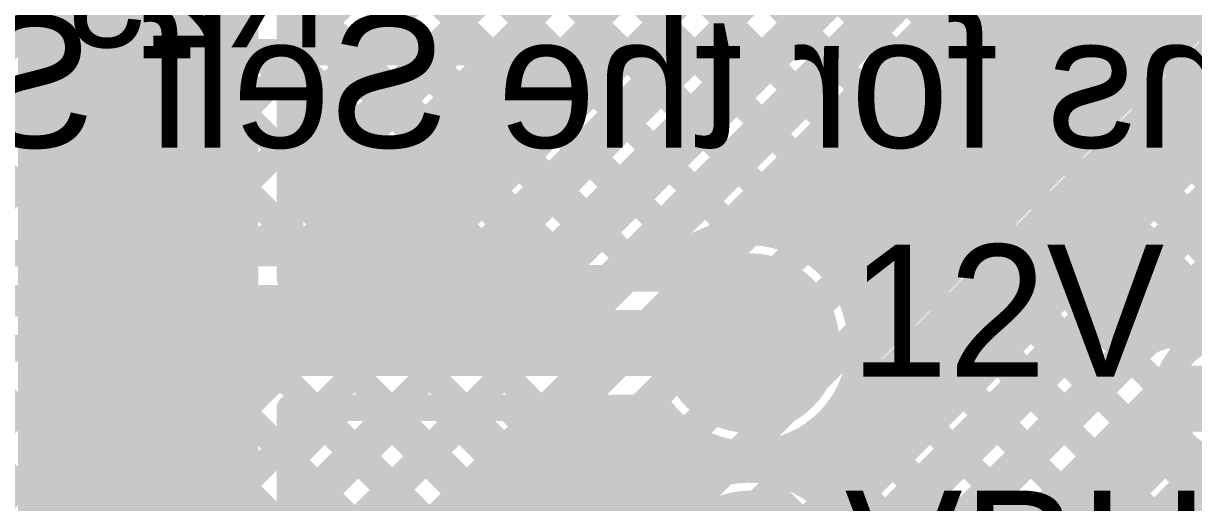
# Model space of a CAD drawing. Header units: millimetres. Extents: x 0.79 to 4.38, y 0.99 to 3.94.
# Drawn here: x 1.5151 to 1.9581, y 1.6766 to 1.858 of the extents above; entities that cross this region are included whole.
import ezdxf

# ---------------------------------------------------------------- set-up
doc = ezdxf.new("R2010")
doc.units = ezdxf.units.MM
doc.header["$MEASUREMENT"] = 0
for name, color, linetype in [('BottomLayer', 5, 'Continuous'), ('BottomOverlay', 54, 'Continuous'), ('TopLayer', 1, 'Continuous'), ('TopOverlay', 2, 'Continuous'), ('TopPaste', 8, 'Continuous'), ('TopSolder', 216, 'Continuous')]:
    doc.layers.add(name, color=color, linetype=linetype)

# ---------------------------------------------------------------- blocks, each defined once
blk = doc.blocks.new('S______41')
at = {"layer": 'TopLayer', "const_width": 0.03}
blk.add_lwpolyline([(-0.015, 0, 1), (0.015, 0, 1)], format="xyb", close=True, dxfattribs=at)
at = {"layer": 'TopPaste', "const_width": 0.03}
blk.add_lwpolyline([(-0.015, 0, 1), (0.015, 0, 1)], format="xyb", close=True, dxfattribs=at)
at = {"layer": 'TopSolder', "const_width": 0.034}
blk.add_lwpolyline([(-0.017, 0, 1), (0.017, 0, 1)], format="xyb", close=True, dxfattribs=at)
blk = doc.blocks.new('T________B_____12_P___95')
at = {"layer": 'TopOverlay', "const_width": 0.01}
blk.add_lwpolyline([(-0.105, -0.162), (2.325, -0.162)], dxfattribs=at)
blk = doc.blocks.new('S______212')
at = {"layer": 'TopLayer', "const_width": 0.03}
blk.add_lwpolyline([(-0.015, 0, 1), (0.015, 0, 1)], format="xyb", close=True, dxfattribs=at)
at = {"layer": 'TopPaste', "const_width": 0.03}
blk.add_lwpolyline([(-0.015, 0, 1), (0.015, 0, 1)], format="xyb", close=True, dxfattribs=at)
at = {"layer": 'TopSolder', "const_width": 0.034}
blk.add_lwpolyline([(-0.017, 0, 1), (0.017, 0, 1)], format="xyb", close=True, dxfattribs=at)

msp = doc.modelspace()

# ---------------------------------------------------------------- linework, layer by layer
at = {"layer": 'BottomLayer'}
for points, const_width in [([(1.72654, 1.771), (2.17554, 2.22)], 0.01), ([(1.80486, 1.8524), (2.17246, 2.22)], 0.01), ([(1.734, 1.753), (2.193, 2.212)], 0.012), ([(1.57172, 1.56017), (2.20554, 2.194)], 0.01), ([(1.74675, 1.7403), (2.20046, 2.194)], 0.01), ([(1.57917, 1.54217), (2.2206, 2.1836)], 0.012), ([(1.59192, 1.52947), (2.22805, 2.1656)], 0.01), ([(1.6833, 1.61775), (2.23114, 2.1656)], 0.01), ([(1.696, 1.605), (2.245, 2.154)], 0.012), ([(1.714, 1.51601), (2.33399, 2.136)], 0.01), ([(1.714, 1.54429), (2.30571, 2.136)], 0.01), ([(1.714, 1.59754), (2.25246, 2.136)], 0.01), ([(1.714, 1.57258), (2.27742, 2.136)], 0.01), ([(1.32401, 2.04182), (1.59483, 1.771)], 0.01), ([(1.47916, 1.91495), (1.62311, 1.771)], 0.01), ([(1.48343, 1.91425), (1.54528, 1.8524)], 0.01), ([(1.43574, 1.77515), (1.52913, 1.86854)], 0.01), ([(1.477, 1.86055), (1.56655, 1.771)], 0.01), ([(1.86999, 1.86353), (1.87253, 1.86099)], 0.01), ([(1.45987, 1.771), (1.54328, 1.8544)], 0.01), ([(1.48816, 1.771), (1.56426, 1.8471)], 0.01), ([(1.51644, 1.771), (1.59255, 1.8471)], 0.01), ([(1.54473, 1.771), (1.62083, 1.8471)], 0.01), ([(1.55803, 1.8471), (1.7921, 1.8471)], 0.01), ([(1.57301, 1.771), (1.64911, 1.8471)], 0.01), ([(1.57529, 1.8471), (1.6514, 1.771)], 0.01), ([(1.60129, 1.771), (1.6774, 1.8471)], 0.01), ([(1.60358, 1.8471), (1.67968, 1.771)], 0.01), ([(1.62958, 1.771), (1.70568, 1.8471)], 0.01), ([(1.63186, 1.8471), (1.70797, 1.771)], 0.01), ([(1.65786, 1.771), (1.73397, 1.8471)], 0.01), ([(1.66015, 1.8471), (1.7314, 1.77585)], 0.01), ([(1.68615, 1.771), (1.76225, 1.8471)], 0.01), ([(1.68843, 1.8471), (1.74554, 1.79)], 0.01), ([(1.71443, 1.771), (1.79054, 1.8471)], 0.01), ([(1.71672, 1.8471), (1.75968, 1.80414)], 0.01), ([(1.745, 1.8471), (1.77382, 1.81828)], 0.01), ([(1.77328, 1.8471), (1.78797, 1.83242)], 0.01), ([(1.79983, 1.84885), (1.80211, 1.84656)], 0.01), ([(1.85585, 1.84939), (1.85839, 1.84685)], 0.01), ([(1.47184, 1.83742), (1.53826, 1.771)], 0.01), ([(1.84171, 1.83525), (1.84425, 1.83271)], 0.01), ([(1.95328, 1.83682), (2.03282, 1.75727)], 0.01), ([(1.82756, 1.82111), (1.83011, 1.81856)], 0.01), ([(1.93913, 1.82268), (2.01868, 1.74313)], 0.01), ([(1.81342, 1.80697), (1.81597, 1.80442)], 0.01), ([(1.92499, 1.80853), (2.00453, 1.72899)], 0.01), ([(1.91085, 1.79439), (1.96474, 1.7405)], 0.01), ([(1.79928, 1.79282), (1.80182, 1.79028)], 0.01), ([(1.78514, 1.77868), (1.78768, 1.77614)], 0.01), ([(1.89671, 1.78025), (1.94012, 1.73684)], 0.01), ([(1.44259, 1.771), (1.72654, 1.771)], 0.01), ([(1.771, 1.76454), (1.77354, 1.762)], 0.01), ([(1.88256, 1.76611), (1.92551, 1.72316)], 0.01), ([(1.427, 1.753), (1.734, 1.753)], 0.012), ([(1.75685, 1.7504), (1.7594, 1.74785)], 0.01), ([(1.86842, 1.75197), (1.91137, 1.70902)], 0.01), ([(1.953, 1.7405), (1.972, 1.7405)], 0.01), ([(1.74206, 1.73691), (1.74526, 1.73371)], 0.01), ([(1.85428, 1.73782), (1.89723, 1.69488)], 0.01), ([(1.44259, 1.735), (1.734, 1.735)], 0.01), ([(1.46112, 1.735), (1.60383, 1.59229)], 0.01), ([(1.46608, 1.6075), (1.59358, 1.735)], 0.01), ([(1.47456, 1.64427), (1.56529, 1.735)], 0.01), ([(1.47528, 1.67327), (1.53701, 1.735)], 0.01), ([(1.48941, 1.735), (1.61798, 1.60643)], 0.01), ([(1.49436, 1.6075), (1.62186, 1.735)], 0.01), ([(1.51769, 1.735), (1.63212, 1.62057)], 0.01), ([(1.52265, 1.6075), (1.65015, 1.735)], 0.01), ([(1.54598, 1.735), (1.64626, 1.63472)], 0.01), ([(1.5475, 1.60407), (1.67843, 1.735)], 0.01), ([(1.5591, 1.58739), (1.70672, 1.735)], 0.01), ([(1.56017, 1.56017), (1.73503, 1.73503)], 0.01), ([(1.56017, 1.56017), (1.73503, 1.73503)], 0.01), ([(1.57426, 1.735), (1.6604, 1.64886)], 0.01), ([(1.60255, 1.735), (1.67454, 1.663)], 0.01), ([(1.63083, 1.735), (1.68869, 1.67714)], 0.01), ([(1.65911, 1.735), (1.70283, 1.69128)], 0.01), ([(1.6874, 1.735), (1.71697, 1.70543)], 0.01), ([(1.71568, 1.735), (1.73111, 1.71957)], 0.01), ([(1.77368, 1.57132), (1.93565, 1.7333)], 0.01), ([(1.791, 1.554), (1.953, 1.716)], 0.025), ([(1.84014, 1.72368), (1.88309, 1.68073)], 0.01), ([(1.953, 1.716), (1.972, 1.716)], 0.025), ([(1.826, 1.70954), (1.86894, 1.66659)], 0.01), ([(1.81185, 1.6954), (1.8548, 1.65245)], 0.01), ([(1.7493, 1.47375), (1.96704, 1.6915)], 0.01), ([(1.80832, 1.53668), (1.96315, 1.6915)], 0.01), ([(1.79771, 1.68126), (1.84066, 1.63831)], 0.01)]:
    msp.add_lwpolyline(points, dxfattribs=dict(at, const_width=const_width))
for points, const_width in [([(1.87003, 1.86099, 1), (1.87503, 1.86099, 1)], 0.005), ([(1.54078, 1.8544, 1), (1.54578, 1.8544, 1)], 0.005), ([(1.54278, 1.8524, 1), (1.54778, 1.8524, 1)], 0.005), ([(1.54278, 1.8524, 1), (1.54778, 1.8524, 1)], 0.005), ([(1.5428, 1.85238, 1), (1.5478, 1.85238, 1)], 0.005), ([(1.80233, 1.85238, 1), (1.80733, 1.85238, 1)], 0.005), ([(1.80236, 1.8524, 1), (1.80736, 1.8524, 1)], 0.005), ([(1.80236, 1.8524, 1), (1.80736, 1.8524, 1)], 0.005), ([(1.55553, 1.8471, 1), (1.56053, 1.8471, 1)], 0.005), ([(1.55553, 1.8471, 1), (1.56053, 1.8471, 1)], 0.005), ([(1.55553, 1.8471, 1), (1.56053, 1.8471, 1)], 0.005), ([(1.56176, 1.8471, 1), (1.56676, 1.8471, 1)], 0.005), ([(1.57279, 1.8471, 1), (1.57779, 1.8471, 1)], 0.005), ([(1.59005, 1.8471, 1), (1.59505, 1.8471, 1)], 0.005), ([(1.60108, 1.8471, 1), (1.60608, 1.8471, 1)], 0.005), ([(1.61833, 1.8471, 1), (1.62333, 1.8471, 1)], 0.005), ([(1.62936, 1.8471, 1), (1.63436, 1.8471, 1)], 0.005), ([(1.64661, 1.8471, 1), (1.65161, 1.8471, 1)], 0.005), ([(1.65765, 1.8471, 1), (1.66265, 1.8471, 1)], 0.005), ([(1.6749, 1.8471, 1), (1.6799, 1.8471, 1)], 0.005), ([(1.68593, 1.8471, 1), (1.69093, 1.8471, 1)], 0.005), ([(1.70318, 1.8471, 1), (1.70818, 1.8471, 1)], 0.005), ([(1.71422, 1.8471, 1), (1.71922, 1.8471, 1)], 0.005), ([(1.73147, 1.8471, 1), (1.73647, 1.8471, 1)], 0.005), ([(1.7425, 1.8471, 1), (1.7475, 1.8471, 1)], 0.005), ([(1.75975, 1.8471, 1), (1.76475, 1.8471, 1)], 0.005), ([(1.77078, 1.8471, 1), (1.77578, 1.8471, 1)], 0.005), ([(1.78804, 1.8471, 1), (1.79304, 1.8471, 1)], 0.005), ([(1.7896, 1.8471, 1), (1.7946, 1.8471, 1)], 0.005), ([(1.7896, 1.8471, 1), (1.7946, 1.8471, 1)], 0.005), ([(1.7896, 1.8471, 1), (1.7946, 1.8471, 1)], 0.005), ([(1.79733, 1.84885, 1), (1.80233, 1.84885, 1)], 0.005), ([(1.85335, 1.84939, 1), (1.85835, 1.84939, 1)], 0.005), ([(1.85589, 1.84685, 1), (1.86089, 1.84685, 1)], 0.005), ([(1.79961, 1.84656, 1), (1.80461, 1.84656, 1)], 0.005), ([(1.83921, 1.83525, 1), (1.84421, 1.83525, 1)], 0.005), ([(1.95077, 1.83682, 1), (1.95578, 1.83682, 1)], 0.005), ([(1.78547, 1.83242, 1), (1.79047, 1.83242, 1)], 0.005), ([(1.84175, 1.83271, 1), (1.84675, 1.83271, 1)], 0.005), ([(1.82506, 1.82111, 1), (1.83006, 1.82111, 1)], 0.005), ([(1.93663, 1.82268, 1), (1.94163, 1.82268, 1)], 0.005), ([(1.77132, 1.81828, 1), (1.77632, 1.81828, 1)], 0.005), ([(1.82761, 1.81856, 1), (1.83261, 1.81856, 1)], 0.005), ([(1.81092, 1.80697, 1), (1.81592, 1.80697, 1)], 0.005), ([(1.92249, 1.80853, 1), (1.92749, 1.80853, 1)], 0.005), ([(1.75718, 1.80414, 1), (1.76218, 1.80414, 1)], 0.005), ([(1.81347, 1.80442, 1), (1.81847, 1.80442, 1)], 0.005), ([(1.90835, 1.79439, 1), (1.91335, 1.79439, 1)], 0.005), ([(1.74304, 1.79, 1), (1.74804, 1.79, 1)], 0.005), ([(1.79678, 1.79282, 1), (1.80178, 1.79282, 1)], 0.005), ([(1.79932, 1.79028, 1), (1.80432, 1.79028, 1)], 0.005), ([(1.7289, 1.77585, 1), (1.7339, 1.77585, 1)], 0.005), ([(1.78264, 1.77868, 1), (1.78764, 1.77868, 1)], 0.005), ([(1.78518, 1.77614, 1), (1.79018, 1.77614, 1)], 0.005), ([(1.89421, 1.78025, 1), (1.89921, 1.78025, 1)], 0.005), ([(1.51394, 1.771, 1), (1.51894, 1.771, 1)], 0.005), ([(1.53576, 1.771, 1), (1.54076, 1.771, 1)], 0.005), ([(1.54223, 1.771, 1), (1.54723, 1.771, 1)], 0.005), ([(1.56405, 1.771, 1), (1.56905, 1.771, 1)], 0.005), ([(1.57051, 1.771, 1), (1.57551, 1.771, 1)], 0.005), ([(1.59233, 1.771, 1), (1.59733, 1.771, 1)], 0.005), ([(1.59879, 1.771, 1), (1.60379, 1.771, 1)], 0.005), ([(1.62061, 1.771, 1), (1.62561, 1.771, 1)], 0.005), ([(1.62708, 1.771, 1), (1.63208, 1.771, 1)], 0.005), ([(1.6489, 1.771, 1), (1.6539, 1.771, 1)], 0.005), ([(1.65536, 1.771, 1), (1.66036, 1.771, 1)], 0.005), ([(1.67718, 1.771, 1), (1.68218, 1.771, 1)], 0.005), ([(1.68365, 1.771, 1), (1.68865, 1.771, 1)], 0.005), ([(1.70547, 1.771, 1), (1.71047, 1.771, 1)], 0.005), ([(1.71193, 1.771, 1), (1.71693, 1.771, 1)], 0.005), ([(1.72404, 1.771, 1), (1.72904, 1.771, 1)], 0.005), ([(1.72404, 1.771, 1), (1.72904, 1.771, 1)], 0.005), ([(1.7685, 1.76454, 1), (1.7735, 1.76454, 1)], 0.005), ([(1.88006, 1.76611, 1), (1.88506, 1.76611, 1)], 0.005), ([(1.77104, 1.762, 1), (1.77604, 1.762, 1)], 0.005), ([(1.731, 1.753, 1), (1.737, 1.753, 1)], 0.006), ([(1.731, 1.753, 1), (1.737, 1.753, 1)], 0.006), ([(1.75435, 1.7504, 1), (1.75935, 1.7504, 1)], 0.005), ([(1.86592, 1.75197, 1), (1.87092, 1.75197, 1)], 0.005), ([(1.7569, 1.74785, 1), (1.7619, 1.74785, 1)], 0.005), ([(1.9505, 1.7405, 1), (1.9555, 1.7405, 1)], 0.005), ([(1.9505, 1.7405, 1), (1.9555, 1.7405, 1)], 0.005), ([(1.9505, 1.7405, 1), (1.9555, 1.7405, 1)], 0.005), ([(1.73956, 1.73691, 1), (1.74456, 1.73691, 1)], 0.005), ([(1.74423, 1.74027, 1), (1.74923, 1.74027, 1)], 0.005), ([(1.74425, 1.7403, 1), (1.74925, 1.7403, 1)], 0.005), ([(1.74425, 1.7403, 1), (1.74925, 1.7403, 1)], 0.005), ([(1.85178, 1.73782, 1), (1.85678, 1.73782, 1)], 0.005), ([(1.93762, 1.73684, 1), (1.94262, 1.73684, 1)], 0.005), ([(1.51519, 1.735, 1), (1.52019, 1.735, 1)], 0.005), ([(1.53451, 1.735, 1), (1.53951, 1.735, 1)], 0.005), ([(1.54348, 1.735, 1), (1.54848, 1.735, 1)], 0.005), ([(1.56279, 1.735, 1), (1.56779, 1.735, 1)], 0.005), ([(1.57176, 1.735, 1), (1.57676, 1.735, 1)], 0.005), ([(1.59108, 1.735, 1), (1.59608, 1.735, 1)], 0.005), ([(1.60005, 1.735, 1), (1.60505, 1.735, 1)], 0.005), ([(1.61936, 1.735, 1), (1.62436, 1.735, 1)], 0.005), ([(1.62833, 1.735, 1), (1.63333, 1.735, 1)], 0.005), ([(1.64765, 1.735, 1), (1.65265, 1.735, 1)], 0.005), ([(1.65661, 1.735, 1), (1.66161, 1.735, 1)], 0.005), ([(1.67593, 1.735, 1), (1.68093, 1.735, 1)], 0.005), ([(1.6849, 1.735, 1), (1.6899, 1.735, 1)], 0.005), ([(1.70422, 1.735, 1), (1.70922, 1.735, 1)], 0.005), ([(1.71318, 1.735, 1), (1.71818, 1.735, 1)], 0.005), ([(1.7315, 1.735, 1), (1.7365, 1.735, 1)], 0.005), ([(1.7315, 1.735, 1), (1.7365, 1.735, 1)], 0.005), ([(1.7315, 1.735, 1), (1.7365, 1.735, 1)], 0.005), ([(1.73253, 1.73503, 1), (1.73753, 1.73503, 1)], 0.005), ([(1.73253, 1.73503, 1), (1.73753, 1.73503, 1)], 0.005), ([(1.74276, 1.73371, 1), (1.74776, 1.73371, 1)], 0.005), ([(1.93315, 1.7333, 1), (1.93815, 1.7333, 1)], 0.005), ([(1.93315, 1.7333, 1), (1.93815, 1.7333, 1)], 0.005), ([(1.93318, 1.73332, 1), (1.93818, 1.73332, 1)], 0.005), ([(1.83764, 1.72368, 1), (1.84264, 1.72368, 1)], 0.005), ([(1.92301, 1.72316, 1), (1.92801, 1.72316, 1)], 0.005), ([(1.94675, 1.716, 1), (1.95925, 1.716, 1)], 0.0125), ([(1.94675, 1.716, 1), (1.95925, 1.716, 1)], 0.0125), ([(1.72861, 1.71957, 1), (1.73361, 1.71957, 1)], 0.005), ([(1.8235, 1.70954, 1), (1.8285, 1.70954, 1)], 0.005), ([(1.71447, 1.70543, 1), (1.71947, 1.70543, 1)], 0.005), ([(1.90887, 1.70902, 1), (1.91387, 1.70902, 1)], 0.005), ([(1.80935, 1.6954, 1), (1.81435, 1.6954, 1)], 0.005), ([(1.89473, 1.69488, 1), (1.89973, 1.69488, 1)], 0.005), ([(1.70033, 1.69128, 1), (1.70533, 1.69128, 1)], 0.005), ([(1.79521, 1.68126, 1), (1.80021, 1.68126, 1)], 0.005), ([(1.88059, 1.68073, 1), (1.88559, 1.68073, 1)], 0.005), ([(1.68619, 1.67714, 1), (1.69119, 1.67714, 1)], 0.005)]:
    msp.add_lwpolyline(points, format="xyb", close=True, dxfattribs=dict(at, const_width=const_width))
at = {"layer": 'BottomLayer', "const_width": 0.01}
for points in [[(1.55803, 1.8471, -0.199396), (1.54528, 1.8524)], [(1.55803, 1.8471, -0.198912), (1.5453, 1.85238)], [(1.80486, 1.8524, -0.199396), (1.7921, 1.8471)], [(1.80483, 1.85238, -0.198912), (1.7921, 1.8471)], [(1.93565, 1.7333, -0.199267), (1.953, 1.7405)], [(1.93568, 1.73332, -0.198912), (1.953, 1.7405)], [(1.74675, 1.7403, -0.199396), (1.734, 1.735)], [(1.74673, 1.74027, -0.198912), (1.734, 1.735)]]:
    msp.add_lwpolyline(points, format="xyb", dxfattribs=at)
at = {"layer": 'TopLayer'}
for points, const_width in [([(1.616, 1.8451), (2.05422, 2.28332)], 0.01), ([(1.616, 1.81965), (2.06695, 2.2706)], 0.01), ([(1.616, 1.79419), (2.07968, 2.25787)], 0.01), ([(1.616, 1.76873), (2.0924, 2.24514)], 0.01), ([(1.63422, 1.7615), (2.10513, 2.23241)], 0.01), ([(1.65968, 1.7615), (2.11786, 2.21968)], 0.01), ([(1.68513, 1.7615), (2.13059, 2.20696)], 0.01), ([(1.71059, 1.7615), (2.14332, 2.19423)], 0.01), ([(1.73604, 1.7615), (2.15604, 2.1815)], 0.01), ([(1.77691, 1.77691), (2.16877, 2.16877)], 0.01), ([(1.77691, 1.77691), (2.16877, 2.16877)], 0.01), ([(1.80254, 1.77708), (2.1815, 2.15604)], 0.01), ([(1.81864, 1.76772), (2.19423, 2.14332)], 0.01), ([(1.616, 1.7615), (1.616, 2.13499)], 0.01), ([(1.82899, 1.75262), (2.20696, 2.13059)], 0.01), ([(1.83133, 1.7295), (2.21968, 2.11786)], 0.01), ([(1.70498, 2.1134), (2.07787, 1.7405)], 0.01), ([(1.81087, 1.68359), (2.23241, 2.10513)], 0.01), ([(1.616, 2.10055), (1.97605, 1.7405)], 0.01), ([(1.69225, 2.10067), (2.05242, 1.7405)], 0.01), ([(1.82437, 1.67164), (2.24514, 2.0924)], 0.01), ([(1.68362, 2.08385), (2.02696, 1.7405)], 0.01), ([(1.84858, 1.67039), (2.25787, 2.07968)], 0.01), ([(1.616, 2.07509), (1.95629, 1.7348)], 0.01), ([(1.66582, 2.07619), (2.00151, 1.7405)], 0.01), ([(1.86315, 1.6595), (2.2706, 2.06695)], 0.01), ([(1.616, 2.04964), (1.94759, 1.71805)], 0.01), ([(1.616, 2.02418), (1.984, 1.65618)], 0.01), ([(1.616, 1.99873), (1.984, 1.63073)], 0.01), ([(1.616, 1.97327), (1.984, 1.60527)], 0.01), ([(1.616, 1.94782), (1.7851, 1.77871)], 0.01), ([(1.616, 1.92236), (1.76653, 1.77183)], 0.01), ([(1.616, 1.8969), (1.7514, 1.7615)], 0.01), ([(1.616, 1.87145), (1.72595, 1.7615)], 0.01), ([(1.616, 1.84599), (1.70049, 1.7615)], 0.01), ([(1.616, 1.82054), (1.67504, 1.7615)], 0.01), ([(1.616, 1.79508), (1.64958, 1.7615)], 0.01), ([(1.616, 1.76963), (1.62413, 1.7615)], 0.01), ([(1.616, 1.7615), (1.75589, 1.7615)], 0.01), ([(1.557, 1.73), (1.564, 1.737)], 0.025), ([(1.564, 1.737), (1.79, 1.737)], 0.025), ([(1.83171, 1.7321), (1.984, 1.57982)], 0.01), ([(1.87588, 1.64677), (1.94763, 1.71853)], 0.01), ([(1.616, 1.616), (1.7125, 1.7125)], 0.01), ([(1.616, 1.66691), (1.66159, 1.7125)], 0.01), ([(1.616, 1.7125), (1.75589, 1.7125)], 0.01), ([(1.616, 1.69237), (1.63613, 1.7125)], 0.01), ([(1.616, 1.59054), (1.73796, 1.7125)], 0.01), ([(1.616, 1.64146), (1.68704, 1.7125)], 0.01), ([(1.616, 1.616), (1.7125, 1.7125)], 0.01), ([(1.616, 1.36992), (1.616, 1.7125)], 0.01), ([(1.62221, 1.7125), (1.75599, 1.57872)], 0.01), ([(1.64767, 1.7125), (1.76946, 1.59071)], 0.01), ([(1.67312, 1.7125), (1.74946, 1.63617)], 0.01), ([(1.69858, 1.7125), (1.75028, 1.6608)], 0.01), ([(1.72404, 1.7125), (1.76, 1.67653)], 0.01), ([(1.74949, 1.7125), (1.77546, 1.68654)], 0.01), ([(1.82483, 1.71353), (1.984, 1.55436)], 0.01), ([(1.616, 1.56509), (1.75928, 1.70836)], 0.01), ([(1.8118, 1.7011), (1.84127, 1.67163)], 0.01), ([(1.616, 1.53963), (1.77438, 1.69801)], 0.01), ([(1.8886, 1.63405), (1.95397, 1.69941)], 0.01), ([(1.616, 1.69326), (1.74853, 1.56073)], 0.01), ([(1.79095, 1.68913), (1.7975, 1.69567)], 0.01), ([(1.79238, 1.69507), (1.79937, 1.68808)], 0.01), ([(1.90133, 1.62132), (1.97152, 1.6915)], 0.01)]:
    msp.add_lwpolyline(points, dxfattribs=dict(at, const_width=const_width))
for points, const_width in [([(1.6135, 1.84599, 1), (1.6185, 1.84599, 1)], 0.005), ([(1.6135, 1.8451, 1), (1.6185, 1.8451, 1)], 0.005), ([(1.6135, 1.82054, 1), (1.6185, 1.82054, 1)], 0.005), ([(1.6135, 1.81965, 1), (1.6185, 1.81965, 1)], 0.005), ([(1.6135, 1.79508, 1), (1.6185, 1.79508, 1)], 0.005), ([(1.6135, 1.79419, 1), (1.6185, 1.79419, 1)], 0.005), ([(1.77441, 1.77691, 1), (1.77941, 1.77691, 1)], 0.005), ([(1.77441, 1.77691, 1), (1.77941, 1.77691, 1)], 0.005), ([(1.7826, 1.77871, 1), (1.7876, 1.77871, 1)], 0.005), ([(1.80004, 1.77708, 1), (1.80504, 1.77708, 1)], 0.005), ([(1.76403, 1.77183, 1), (1.76903, 1.77183, 1)], 0.005), ([(1.6135, 1.76963, 1), (1.6185, 1.76963, 1)], 0.005), ([(1.6135, 1.76873, 1), (1.6185, 1.76873, 1)], 0.005), ([(1.81614, 1.76772, 1), (1.82114, 1.76772, 1)], 0.005), ([(1.6135, 1.7615, 1), (1.6185, 1.7615, 1)], 0.005), ([(1.6135, 1.7615, 1), (1.6185, 1.7615, 1)], 0.005), ([(1.62163, 1.7615, 1), (1.62662, 1.7615, 1)], 0.005), ([(1.63172, 1.7615, 1), (1.63672, 1.7615, 1)], 0.005), ([(1.64708, 1.7615, 1), (1.65208, 1.7615, 1)], 0.005), ([(1.65718, 1.7615, 1), (1.66218, 1.7615, 1)], 0.005), ([(1.67254, 1.7615, 1), (1.67754, 1.7615, 1)], 0.005), ([(1.68263, 1.7615, 1), (1.68763, 1.7615, 1)], 0.005), ([(1.69799, 1.7615, 1), (1.70299, 1.7615, 1)], 0.005), ([(1.70809, 1.7615, 1), (1.71309, 1.7615, 1)], 0.005), ([(1.72345, 1.7615, 1), (1.72845, 1.7615, 1)], 0.005), ([(1.73354, 1.7615, 1), (1.73854, 1.7615, 1)], 0.005), ([(1.7489, 1.7615, 1), (1.7539, 1.7615, 1)], 0.005), ([(1.75339, 1.7615, 1), (1.75839, 1.7615, 1)], 0.005), ([(1.75339, 1.7615, 1), (1.75839, 1.7615, 1)], 0.005), ([(1.82649, 1.75262, 1), (1.83149, 1.75262, 1)], 0.005), ([(1.55775, 1.737, 1), (1.57025, 1.737, 1)], 0.0125), ([(1.55775, 1.737, 1), (1.57025, 1.737, 1)], 0.0125), ([(1.78375, 1.737, 1), (1.79625, 1.737, 1)], 0.0125), ([(1.55075, 1.73, 1), (1.56325, 1.73, 1)], 0.0125), ([(1.8295, 1.737, 1), (1.8345, 1.737, 1)], 0.005), ([(1.8295, 1.737, 1), (1.8345, 1.737, 1)], 0.005), ([(1.82921, 1.7321, 1), (1.83421, 1.7321, 1)], 0.005), ([(1.95379, 1.7348, 1), (1.95879, 1.7348, 1)], 0.005), ([(1.82883, 1.7295, 1), (1.83383, 1.7295, 1)], 0.005), ([(1.94513, 1.71853, 1), (1.95013, 1.71853, 1)], 0.005), ([(1.94509, 1.71805, 1), (1.95009, 1.71805, 1)], 0.005), ([(1.6135, 1.7125, 1), (1.6185, 1.7125, 1)], 0.005), ([(1.6135, 1.7125, 1), (1.6185, 1.7125, 1)], 0.005), ([(1.61971, 1.7125, 1), (1.62471, 1.7125, 1)], 0.005), ([(1.63363, 1.7125, 1), (1.63863, 1.7125, 1)], 0.005), ([(1.64517, 1.7125, 1), (1.65017, 1.7125, 1)], 0.005), ([(1.65909, 1.7125, 1), (1.66409, 1.7125, 1)], 0.005), ([(1.67063, 1.7125, 1), (1.67562, 1.7125, 1)], 0.005), ([(1.68454, 1.7125, 1), (1.68954, 1.7125, 1)], 0.005), ([(1.69608, 1.7125, 1), (1.70108, 1.7125, 1)], 0.005), ([(1.71, 1.7125, 1), (1.715, 1.7125, 1)], 0.005), ([(1.71, 1.7125, 1), (1.715, 1.7125, 1)], 0.005), ([(1.72154, 1.7125, 1), (1.72654, 1.7125, 1)], 0.005), ([(1.73546, 1.7125, 1), (1.74046, 1.7125, 1)], 0.005), ([(1.74699, 1.7125, 1), (1.75199, 1.7125, 1)], 0.005), ([(1.75339, 1.7125, 1), (1.75839, 1.7125, 1)], 0.005), ([(1.75339, 1.7125, 1), (1.75839, 1.7125, 1)], 0.005), ([(1.82233, 1.71353, 1), (1.82733, 1.71353, 1)], 0.005), ([(1.75678, 1.70836, 1), (1.76178, 1.70836, 1)], 0.005), ([(1.8093, 1.7011, 1), (1.8143, 1.7011, 1)], 0.005), ([(1.77188, 1.69801, 1), (1.77688, 1.69801, 1)], 0.005), ([(1.95147, 1.69941, 1), (1.95647, 1.69941, 1)], 0.005), ([(1.6135, 1.69326, 1), (1.6185, 1.69326, 1)], 0.005), ([(1.6135, 1.69237, 1), (1.6185, 1.69237, 1)], 0.005), ([(1.78988, 1.69507, 1), (1.79488, 1.69507, 1)], 0.005), ([(1.795, 1.69567, 1), (1.8, 1.69567, 1)], 0.005), ([(1.78845, 1.68913, 1), (1.79345, 1.68913, 1)], 0.005), ([(1.79687, 1.68808, 1), (1.80187, 1.68808, 1)], 0.005), ([(1.77296, 1.68654, 1), (1.77795, 1.68654, 1)], 0.005), ([(1.80837, 1.68359, 1), (1.81337, 1.68359, 1)], 0.005), ([(1.7575, 1.67653, 1), (1.7625, 1.67653, 1)], 0.005)]:
    msp.add_lwpolyline(points, format="xyb", close=True, dxfattribs=dict(at, const_width=const_width))
at = {"layer": 'TopLayer', "const_width": 0.01}
for points in [[(1.75589, 1.7615, -0.728642), (1.832, 1.737)], [(1.972, 1.6915, -1), (1.972, 1.7405)], [(1.832, 1.737, -0.728642), (1.75589, 1.7125)], [(1.82411, 1.62264, -3.106685), (1.82411, 1.67164)]]:
    msp.add_lwpolyline(points, format="xyb", dxfattribs=at)
at = {"layer": 'TopLayer'}
msp.add_solid([(1.513, 1.02), (1.604, 1.02), (1.513, 3.398), (1.604, 3.398)], dxfattribs=at)

# ---------------------------------------------------------------- block references
at = {"rotation": 90}
for name, p in [('T________B_____12_P___95', (1.425, 1.26)), ('S______212', (1.79, 1.64714))]:
    msp.add_blockref(name, p, dxfattribs=at)
msp.add_blockref('S______41', (1.79, 1.737))

# ---------------------------------------------------------------- texts
at = {"layer": 'BottomOverlay', "text_generation_flag": 2}
for s, height, p in [('R23', 0.04, (1.63, 1.84897)), ('Manufacturing Security Solutions for the Self Storage Industry', 0.05, (2.88, 1.811))]:
    msp.add_text(s, height=height, rotation=360, dxfattribs=at).set_placement(p)
at = {"layer": 'TopOverlay'}
for s, p in [('12V BUS', (1.828, 1.72427)), ('VBUS', (1.826, 1.6312))]:
    msp.add_text(s, height=0.05, rotation=360, dxfattribs=at).set_placement(p)

doc.saveas('drawing.dxf')
